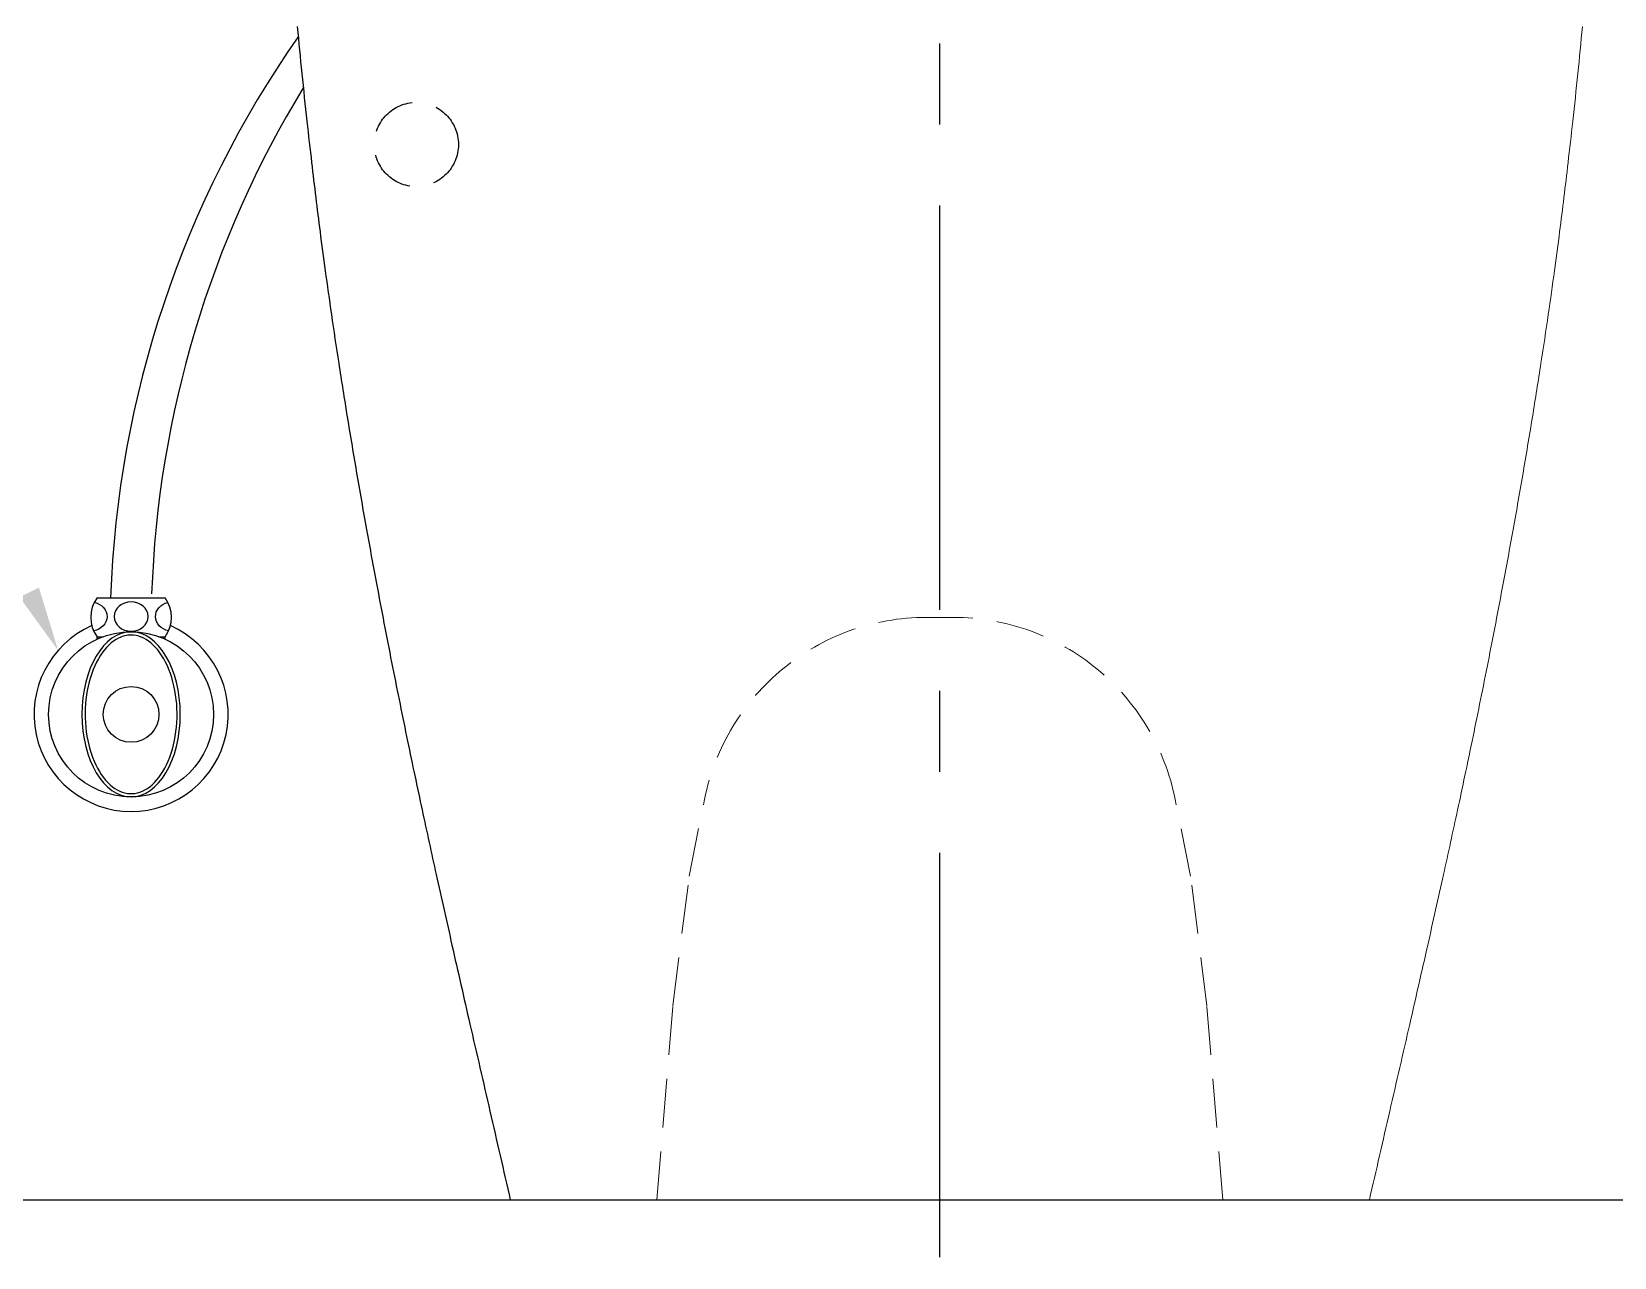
# Model space of a CAD drawing. Extents: x 3004 to 9384, y -52 to 2475.
# Drawn here: x 4432.5 to 4921.8, y 277.2 to 655.8 of the extents above; entities that cross this region are included whole.
import ezdxf

# ---------------------------------------------------------------- set-up
doc = ezdxf.new("R2010")
doc.units = 0
doc.header["$LTSCALE"] = 20
doc.header["$MEASUREMENT"] = 0
doc.linetypes.add('CENTER', pattern=[2, 1.25, -0.25, 0.25, -0.25])
doc.linetypes.add('HIDDEN', pattern=[0.375, 0.25, -0.125])
doc.layers.get('0').update_dxf_attribs({"linetype": 'CONTINUOUS'})
for name, color, linetype in [('1', 7, 'CONTINUOUS'), ('3', 3, 'CONTINUOUS'), ('4', 4, 'CONTINUOUS'), ('6', 6, 'CONTINUOUS')]:
    doc.layers.add(name, color=color, linetype=linetype)

msp = doc.modelspace()

# ---------------------------------------------------------------- linework, layer by layer
at = {"color": 1, "linetype": 'CENTER', "ltscale": 5}
msp.add_line((4713.28, 277.18), (4713.28, 865.82), dxfattribs=at)
msp.add_line((4580.5, 294.9), (4846.06, 294.9))
at = {"color": 7, "linetype": 'HIDDEN', "ltscale": 3}
msp.add_circle((4551.46, 620.98), 13, dxfattribs=at)
at = {"layer": '1', "color": 0, "linetype": 'Continuous'}
msp.add_open_spline([(4514.64, 657.41), (4515.1, 652.57), (4516.05, 642.77), (4517.55, 628.74), (4519.01, 615.87), (4520.31, 604.88), (4521.67, 593.96), (4523.29, 581.76), (4525.22, 568.14), (4527.49, 553.02), (4530.13, 536.44), (4533.07, 518.88), (4536.19, 501.17), (4539.85, 481.33), (4544, 459.85), (4548.64, 437.01), (4553.17, 415.56), (4557.72, 394.76), (4562.65, 372.75), (4568.2, 348.39), (4574.24, 322.18), (4578.4, 304.04), (4580.5, 294.9)], degree=3, knots=[0, 0, 0, 0, 0.043796, 0.089159, 0.128972, 0.163359, 0.195878, 0.230002, 0.266455, 0.305966, 0.348927, 0.395357, 0.441835, 0.486173, 0.549423, 0.609525, 0.666606, 0.721667, 0.782133, 0.849632, 0.924298, 1, 1, 1, 1], dxfattribs=at)
at = {"layer": '1', "color": 0, "linetype": 'Continuous', "lineweight": 0}
msp.add_open_spline([(4911.91, 657.41), (4911.46, 652.57), (4910.51, 642.77), (4909.01, 628.74), (4907.55, 615.87), (4906.25, 604.88), (4904.89, 593.96), (4903.27, 581.76), (4901.34, 568.14), (4899.07, 553.02), (4896.43, 536.44), (4893.49, 518.88), (4890.36, 501.17), (4886.71, 481.33), (4882.56, 459.85), (4877.92, 437.01), (4873.39, 415.56), (4868.84, 394.76), (4863.91, 372.75), (4858.36, 348.39), (4852.32, 322.18), (4848.16, 304.04), (4846.06, 294.9)], degree=3, knots=[0, 0, 0, 0, 0.043796, 0.089159, 0.128972, 0.163359, 0.195878, 0.230002, 0.266455, 0.305966, 0.348927, 0.395357, 0.441835, 0.486173, 0.549423, 0.609525, 0.666606, 0.721667, 0.782133, 0.849632, 0.924298, 1, 1, 1, 1], dxfattribs=at)
at = {"layer": '3', "color": 7, "linetype": 'HIDDEN', "lineweight": 0, "ltscale": 3}
for p, q in [((4709.17, 474.9), (4713.28, 474.9)), ((4717.39, 474.9), (4713.28, 474.9)), ((4635.78, 394.9), (4640.52, 418.63)), ((4790.78, 394.9), (4786.03, 418.63)), ((4630.78, 354.9), (4635.78, 394.9)), ((4795.78, 354.9), (4790.78, 394.9)), ((4625.78, 294.9), (4630.78, 354.9)), ((4800.78, 294.9), (4795.78, 354.9))]:
    msp.add_line(p, q, dxfattribs=at)
for centre, start, end in [((4709.17, 404.9), 90, 168.6901), ((4717.39, 404.9), 11.3099, 90)]:
    msp.add_arc(centre, 70, start, end, dxfattribs=at)
at = {"layer": '3', "extrusion": (0, 0, -1)}
msp.add_solid([(-4428.81, 481.1), (-4440.72, 464.69), (-4434.78, 484.08)], dxfattribs=at)
at = {"layer": '4'}
for p, q in [((4452.78, 480.92), (4456.93, 480.92)), ((4456.93, 480.92), (4473.78, 480.92)), ((4452.78, 468.16), (4452.78, 468.92)), ((4452.78, 468.92), (4454.66, 468.92)), ((4454.03, 468.68), (4454.03, 468.92)), ((4471.9, 468.92), (4473.78, 468.92)), ((4472.53, 468.68), (4472.53, 468.92)), ((4473.78, 468.16), (4473.78, 468.92))]:
    msp.add_line(p, q, dxfattribs=at)
for radius in [25.5, 8.62]:
    msp.add_circle((4463.28, 444.92), radius, dxfattribs=at)
for centre, radius, start, end in [((4778.63, 469.65), 321.9, 145.0024, 177.9934), ((4791.33, 470.89), 321.9, 148.6203, 177.9934), ((4460.78, 474.92), 10, 143.1301, 216.8699), ((4465.78, 474.92), 10, 323.1301, 36.8699), ((4463.28, 444.92), 30, 113.9173, 66.0827)]:
    msp.add_arc(centre, radius, start, end, dxfattribs=at)
at = {"layer": '4', "extrusion": (0, 0, -1)}
for centre, start_param, end_param in [((4450.6, 475.15), 1.824119, 4.49897), ((4476.05, 475.15), 4.942097, 7.58465)]:
    msp.add_ellipse(centre, major_axis=(-5.23, 0), ratio=0.866391, start_param=start_param, end_param=end_param, dxfattribs=at)
for centre, major_axis, ratio in [((4463.28, 475.15), (-5.23, 0), 0.866391), ((4463.28, 444.92), (0, 25.5), 0.596529)]:
    msp.add_ellipse(centre, major_axis=major_axis, ratio=ratio, dxfattribs=at)
at = {"layer": '4'}
msp.add_open_spline([(4463.28, 469.42), (4465.36, 469.42), (4467.46, 468.61), (4471.36, 465.36), (4473.13, 462.92), (4475.85, 456.9), (4476.81, 453.32), (4477.66, 445.8), (4477.55, 441.87), (4476.32, 434.51), (4475.19, 431.09), (4472.18, 425.5), (4470.3, 423.35), (4466.3, 420.7), (4464.19, 420.2), (4460.04, 420.8), (4457.95, 421.93), (4454.2, 425.76), (4452.55, 428.46), (4450.14, 434.88), (4449.37, 438.59), (4448.91, 446.21), (4449.22, 450.11), (4450.82, 457.25), (4452.12, 460.49), (4455.39, 465.59), (4457.35, 467.45), (4460.67, 469.1), (4461.98, 469.42), (4463.28, 469.42)], degree=3, knots=[0, 0, 0, 0, 0.46111, 0.46111, 0.922219, 0.922219, 1.383329, 1.383329, 1.844439, 1.844439, 2.305549, 2.305549, 2.766658, 2.766658, 3.227768, 3.227768, 3.688878, 3.688878, 4.149988, 4.149988, 4.611097, 4.611097, 5.072207, 5.072207, 5.533317, 5.533317, 5.994427, 5.994427, 6.283185, 6.283185, 6.283185, 6.283185], dxfattribs=at)
at = {"layer": '6'}
for points in [[(4558.57, 2219.94), (3313.28, 2219.94), (3313.28, 294.9), (4580.5, 294.9)], [(4713.22, 294.9), (5240.78, 294.9), (5240.78, 1294.9)]]:
    msp.add_lwpolyline(points, dxfattribs=at)

doc.saveas('drawing.dxf')
